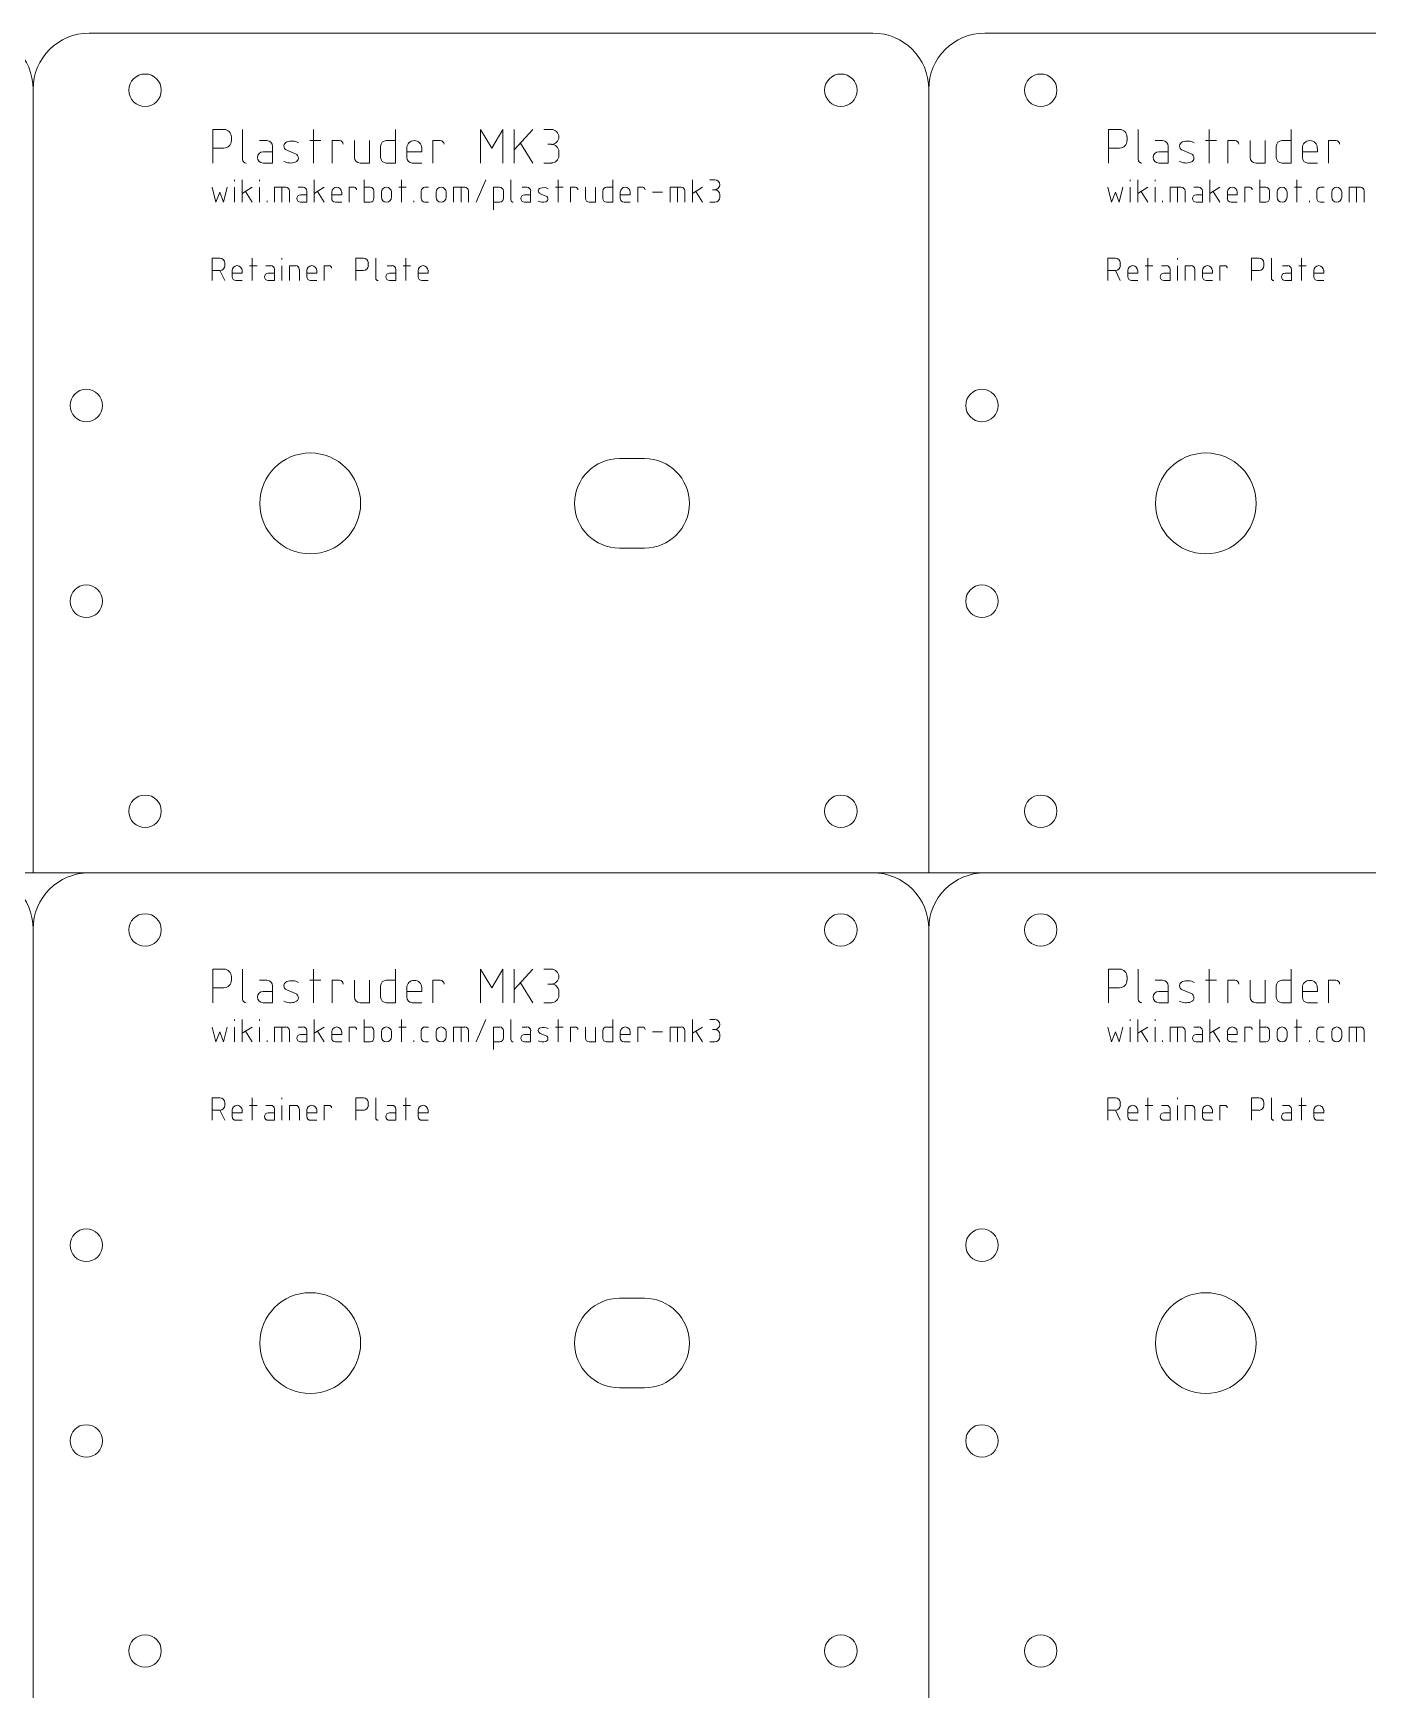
# Model space of a CAD drawing. Header units: millimetres. Extents: x 0 to 560, y 2 to 302.
# Drawn here: x 320 to 439.2, y 154.5 to 302.5 of the extents above; entities that cross this region are included whole.
import ezdxf

# ---------------------------------------------------------------- set-up
doc = ezdxf.new("R2010")
doc.units = ezdxf.units.MM
doc.layers.add('Retainer Plate', color=7, linetype='CONTINUOUS', lineweight=0, true_color=0x000000)
doc.layers.add('Retainer Plate Text', color=4, linetype='CONTINUOUS', lineweight=0, true_color=0x00ffff)

msp = doc.modelspace()

# ---------------------------------------------------------------- linework, layer by layer
at = {"layer": 'Retainer Plate'}
for p, q in [((325, 302.5), (395, 302.5)), ((405, 302.5), (475, 302.5)), ((320, 227.5), (320, 297.5)), ((400, 227.5), (400, 297.5)), ((372.37, 264.5), (374.62, 264.5)), ((374.62, 256.5), (372.37, 256.5)), ((320, 227.5), (240, 227.5)), ((400, 227.5), (320, 227.5)), ((480, 227.5), (400, 227.5)), ((320, 152.5), (320, 222.5)), ((400, 152.5), (400, 222.5)), ((372.37, 189.5), (374.62, 189.5)), ((374.62, 181.5), (372.37, 181.5))]:
    msp.add_line(p, q, dxfattribs=at)
for centre, radius in [((330, 297.4), 1.45), ((392.15, 297.4), 1.45), ((410, 297.4), 1.45), ((324.75, 269.24), 1.45), ((404.75, 269.24), 1.45), ((344.75, 260.5), 4.5), ((424.75, 260.5), 4.5), ((324.75, 251.76), 1.45), ((404.75, 251.76), 1.45), ((330, 233), 1.45), ((392.15, 233), 1.45), ((410, 233), 1.45), ((330, 222.4), 1.45), ((392.15, 222.4), 1.45), ((410, 222.4), 1.45), ((324.75, 194.24), 1.45), ((404.75, 194.24), 1.45), ((344.75, 185.5), 4.5), ((424.75, 185.5), 4.5), ((324.75, 176.76), 1.45), ((404.75, 176.76), 1.45), ((330, 158), 1.45), ((392.15, 158), 1.45), ((410, 158), 1.45)]:
    msp.add_circle(centre, radius, dxfattribs=at)
for centre, radius, start, end in [((315, 297.5), 5, 0, 90), ((325, 297.5), 5, 90, 180), ((395, 297.5), 5, 0, 90), ((405, 297.5), 5, 90, 180), ((372.37, 260.5), 4, 90, 270), ((374.62, 260.5), 4, 270, 90), ((315, 222.5), 5, 0, 90), ((325, 222.5), 5, 90, 180), ((395, 222.5), 5, 0, 90), ((405, 222.5), 5, 90, 180), ((372.37, 185.5), 4, 90, 270), ((374.62, 185.5), 4, 270, 90)]:
    msp.add_arc(centre, radius, start, end, dxfattribs=at)
at = {"layer": 'Retainer Plate Text'}
for p, q in [((336.04, 290.9), (336.04, 293.9)), ((336.04, 293.9), (337.04, 293.9)), ((337.71, 293.23), (337.71, 292.9)), ((338.71, 293.9), (338.71, 291.23)), ((345.04, 293.9), (345.04, 290.9)), ((352.37, 293.9), (352.37, 290.9)), ((359.96, 290.9), (359.96, 293.9)), ((359.96, 293.9), (360.96, 292.23)), ((360.96, 292.23), (361.96, 293.9)), ((361.96, 293.9), (361.96, 290.9)), ((362.96, 293.9), (362.96, 290.9)), ((362.96, 292.07), (364.62, 293.9)), ((365.62, 293.9), (366.29, 293.9)), ((416.04, 290.9), (416.04, 293.9)), ((416.04, 293.9), (417.04, 293.9)), ((417.71, 293.23), (417.71, 292.9)), ((418.71, 293.9), (418.71, 291.23)), ((425.04, 293.9), (425.04, 290.9)), ((432.37, 293.9), (432.37, 290.9)), ((337.04, 292.23), (336.04, 292.23)), ((340.21, 292.9), (340.88, 292.9)), ((340.54, 291.9), (341.38, 291.9)), ((341.38, 292.4), (341.38, 290.9)), ((342.65, 292.04), (343.44, 291.72)), ((344.71, 292.9), (345.71, 292.9)), ((346.71, 290.9), (346.71, 292.9)), ((346.71, 292.9), (347.37, 292.9)), ((348.71, 292.9), (348.71, 291.4)), ((350.04, 290.9), (350.04, 292.9)), ((351.04, 291.4), (351.04, 292.4)), ((351.54, 292.9), (352.37, 292.9)), ((353.37, 292.23), (353.37, 291.4)), ((353.37, 291.9), (354.71, 291.9)), ((354.71, 291.9), (354.71, 292.23)), ((355.71, 290.9), (355.71, 292.9)), ((355.71, 292.9), (356.37, 292.9)), ((363.52, 292.68), (364.62, 290.9)), ((366.29, 292.57), (365.96, 292.57)), ((366.96, 291.9), (366.96, 291.57)), ((417.04, 292.23), (416.04, 292.23)), ((420.21, 292.9), (420.88, 292.9)), ((420.54, 291.9), (421.38, 291.9)), ((421.38, 292.4), (421.38, 290.9)), ((422.65, 292.04), (423.44, 291.72)), ((424.71, 292.9), (425.71, 292.9)), ((426.71, 290.9), (426.71, 292.9)), ((426.71, 292.9), (427.37, 292.9)), ((428.71, 292.9), (428.71, 291.4)), ((430.04, 290.9), (430.04, 292.9)), ((431.04, 291.4), (431.04, 292.4)), ((431.54, 292.9), (432.37, 292.9)), ((433.37, 292.23), (433.37, 291.4)), ((433.37, 291.9), (434.71, 291.9)), ((434.71, 291.9), (434.71, 292.23)), ((435.71, 290.9), (435.71, 292.9)), ((435.71, 292.9), (436.37, 292.9)), ((341.38, 290.9), (340.54, 290.9)), ((349.21, 290.9), (350.04, 290.9)), ((352.37, 290.9), (351.54, 290.9)), ((353.87, 290.9), (354.71, 290.9)), ((366.29, 290.9), (365.62, 290.9)), ((421.38, 290.9), (420.54, 290.9)), ((429.21, 290.9), (430.04, 290.9)), ((432.37, 290.9), (431.54, 290.9)), ((433.87, 290.9), (434.71, 290.9)), ((336, 288.73), (336.33, 287.4)), ((337, 287.4), (337.33, 288.73)), ((338, 289.29), (338, 289.4)), ((338, 287.4), (338, 288.73)), ((338.67, 289.4), (338.67, 287.4)), ((338.67, 288.18), (339.56, 288.73)), ((340.22, 289.29), (340.22, 289.4)), ((340.22, 287.4), (340.22, 288.73)), ((341.56, 287.4), (341.56, 288.73)), ((341.56, 288.73), (342.56, 288.73)), ((342.22, 288.73), (342.22, 287.4)), ((343.67, 288.73), (344.11, 288.73)), ((345.11, 289.4), (345.11, 287.4)), ((345.11, 288.18), (346, 288.73)), ((348.22, 287.4), (348.22, 288.73)), ((348.22, 288.73), (348.67, 288.73)), ((349.56, 289.4), (349.56, 287.4)), ((350.11, 288.73), (349.56, 288.73)), ((352.67, 288.73), (353.33, 288.73)), ((352.89, 289.4), (352.89, 287.4)), ((355.33, 288.73), (355, 288.73)), ((357.56, 287.4), (357.56, 288.73)), ((357.56, 288.73), (358.56, 288.73)), ((358.22, 288.73), (358.22, 287.4)), ((360.44, 289.4), (359.56, 287.4)), ((361.67, 288.73), (361.11, 288.73)), ((361.11, 288.73), (361.11, 286.73)), ((362.67, 289.4), (362.67, 287.62)), ((363.67, 288.73), (364.11, 288.73)), ((366.67, 288.73), (367.33, 288.73)), ((366.89, 289.4), (366.89, 287.4)), ((368, 287.4), (368, 288.73)), ((368, 288.73), (368.44, 288.73)), ((369.33, 288.73), (369.33, 287.73)), ((370.22, 287.4), (370.22, 288.73)), ((371.22, 288.73), (371.78, 288.73)), ((371.78, 289.4), (371.78, 287.4)), ((374, 287.4), (374, 288.73)), ((374, 288.73), (374.44, 288.73)), ((376.89, 287.4), (376.89, 288.73)), ((376.89, 288.73), (377.89, 288.73)), ((377.56, 288.73), (377.56, 287.4)), ((378.89, 289.4), (378.89, 287.4)), ((378.89, 288.18), (379.78, 288.73)), ((380.44, 289.4), (380.89, 289.4)), ((416, 288.73), (416.33, 287.4)), ((417, 287.4), (417.33, 288.73)), ((418, 289.29), (418, 289.4)), ((418, 287.4), (418, 288.73)), ((418.67, 289.4), (418.67, 287.4)), ((418.67, 288.18), (419.56, 288.73)), ((420.22, 289.29), (420.22, 289.4)), ((420.22, 287.4), (420.22, 288.73)), ((421.56, 287.4), (421.56, 288.73)), ((421.56, 288.73), (422.56, 288.73)), ((422.22, 288.73), (422.22, 287.4)), ((423.67, 288.73), (424.11, 288.73)), ((425.11, 289.4), (425.11, 287.4)), ((425.11, 288.18), (426, 288.73)), ((428.22, 287.4), (428.22, 288.73)), ((428.22, 288.73), (428.67, 288.73)), ((429.56, 289.4), (429.56, 287.4)), ((430.11, 288.73), (429.56, 288.73)), ((432.67, 288.73), (433.33, 288.73)), ((432.89, 289.4), (432.89, 287.4)), ((435.33, 288.73), (435, 288.73)), ((437.56, 287.4), (437.56, 288.73)), ((437.56, 288.73), (438.56, 288.73)), ((438.22, 288.73), (438.22, 287.4)), ((336.33, 287.4), (336.67, 288.29)), ((336.67, 288.29), (337, 287.4)), ((338.96, 288.36), (339.56, 287.4)), ((340.89, 287.4), (340.89, 287.51)), ((342.89, 288.4), (342.89, 287.4)), ((343.89, 288.07), (344.44, 288.07)), ((344.44, 287.4), (343.89, 287.4)), ((344.44, 288.4), (344.44, 287.4)), ((345.4, 288.36), (346, 287.4)), ((346.67, 288.29), (346.67, 287.73)), ((346.67, 288.07), (347.56, 288.07)), ((347, 287.4), (347.56, 287.4)), ((347.56, 288.07), (347.56, 288.29)), ((349.56, 287.4), (350.11, 287.4)), ((350.44, 287.73), (350.44, 288.4)), ((351.11, 288.29), (351.11, 287.84)), ((352, 287.84), (352, 288.29)), ((354, 287.4), (354, 287.51)), ((354.67, 288.4), (354.67, 287.73)), ((355, 287.4), (355.33, 287.4)), ((356, 288.29), (356, 287.84)), ((356.89, 287.84), (356.89, 288.29)), ((358.89, 288.4), (358.89, 287.4)), ((361.11, 287.4), (361.67, 287.4)), ((362, 287.73), (362, 288.4)), ((363.89, 288.07), (364.44, 288.07)), ((364.44, 287.4), (363.89, 287.4)), ((364.44, 288.4), (364.44, 287.4)), ((365.29, 288.16), (365.82, 287.95)), ((369.67, 287.4), (370.22, 287.4)), ((370.89, 287.73), (370.89, 288.4)), ((371.78, 287.4), (371.22, 287.4)), ((372.44, 288.29), (372.44, 287.73)), ((372.44, 288.07), (373.33, 288.07)), ((372.78, 287.4), (373.33, 287.4)), ((373.33, 288.07), (373.33, 288.29)), ((375.33, 288.29), (376.22, 288.29)), ((378.22, 288.4), (378.22, 287.4)), ((379.18, 288.36), (379.78, 287.4)), ((380.89, 287.4), (380.44, 287.4)), ((380.89, 288.51), (380.67, 288.51)), ((381.33, 288.07), (381.33, 287.84)), ((416.33, 287.4), (416.67, 288.29)), ((416.67, 288.29), (417, 287.4)), ((418.96, 288.36), (419.56, 287.4)), ((420.89, 287.4), (420.89, 287.51)), ((422.89, 288.4), (422.89, 287.4)), ((423.89, 288.07), (424.44, 288.07)), ((424.44, 287.4), (423.89, 287.4)), ((424.44, 288.4), (424.44, 287.4)), ((425.4, 288.36), (426, 287.4)), ((426.67, 288.29), (426.67, 287.73)), ((426.67, 288.07), (427.56, 288.07)), ((427, 287.4), (427.56, 287.4)), ((427.56, 288.07), (427.56, 288.29)), ((429.56, 287.4), (430.11, 287.4)), ((430.44, 287.73), (430.44, 288.4)), ((431.11, 288.29), (431.11, 287.84)), ((432, 287.84), (432, 288.29)), ((434, 287.4), (434, 287.51)), ((434.67, 288.4), (434.67, 287.73)), ((435, 287.4), (435.33, 287.4)), ((436, 288.29), (436, 287.84)), ((436.89, 287.84), (436.89, 288.29)), ((438.89, 288.4), (438.89, 287.4)), ((336, 280.4), (336, 282.4)), ((336, 282.4), (336.67, 282.4)), ((336.67, 281.29), (336, 281.29)), ((336.67, 281.29), (337.11, 280.4)), ((337.11, 281.96), (337.11, 281.73)), ((337.78, 281.29), (337.78, 280.73)), ((338.67, 281.07), (338.67, 281.29)), ((339.33, 281.73), (340, 281.73)), ((339.56, 282.4), (339.56, 280.4)), ((340.78, 281.73), (341.22, 281.73)), ((341.56, 281.4), (341.56, 280.4)), ((342.22, 282.29), (342.22, 282.4)), ((342.22, 280.4), (342.22, 281.73)), ((342.89, 280.4), (342.89, 281.73)), ((342.89, 281.73), (343.44, 281.73)), ((343.78, 281.4), (343.78, 280.4)), ((344.44, 281.29), (344.44, 280.73)), ((345.33, 281.07), (345.33, 281.29)), ((346, 280.4), (346, 281.73)), ((346, 281.73), (346.44, 281.73)), ((348.83, 280.4), (348.83, 282.4)), ((348.83, 282.4), (349.5, 282.4)), ((349.5, 281.29), (348.83, 281.29)), ((349.94, 281.96), (349.94, 281.73)), ((350.61, 282.4), (350.61, 280.62)), ((351.61, 281.73), (352.06, 281.73)), ((352.39, 281.4), (352.39, 280.4)), ((353.06, 281.73), (353.72, 281.73)), ((353.28, 282.4), (353.28, 280.4)), ((354.39, 281.29), (354.39, 280.73)), ((355.28, 281.07), (355.28, 281.29)), ((416, 280.4), (416, 282.4)), ((416, 282.4), (416.67, 282.4)), ((416.67, 281.29), (416, 281.29)), ((416.67, 281.29), (417.11, 280.4)), ((417.11, 281.96), (417.11, 281.73)), ((417.78, 281.29), (417.78, 280.73)), ((418.67, 281.07), (418.67, 281.29)), ((419.33, 281.73), (420, 281.73)), ((419.56, 282.4), (419.56, 280.4)), ((420.78, 281.73), (421.22, 281.73)), ((421.56, 281.4), (421.56, 280.4)), ((422.22, 282.29), (422.22, 282.4)), ((422.22, 280.4), (422.22, 281.73)), ((422.89, 280.4), (422.89, 281.73)), ((422.89, 281.73), (423.44, 281.73)), ((423.78, 281.4), (423.78, 280.4)), ((424.44, 281.29), (424.44, 280.73)), ((425.33, 281.07), (425.33, 281.29)), ((426, 280.4), (426, 281.73)), ((426, 281.73), (426.44, 281.73)), ((428.83, 280.4), (428.83, 282.4)), ((428.83, 282.4), (429.5, 282.4)), ((429.5, 281.29), (428.83, 281.29)), ((429.94, 281.96), (429.94, 281.73)), ((430.61, 282.4), (430.61, 280.62)), ((431.61, 281.73), (432.06, 281.73)), ((432.39, 281.4), (432.39, 280.4)), ((433.06, 281.73), (433.72, 281.73)), ((433.28, 282.4), (433.28, 280.4)), ((434.39, 281.29), (434.39, 280.73)), ((435.28, 281.07), (435.28, 281.29)), ((337.78, 281.07), (338.67, 281.07)), ((338.11, 280.4), (338.67, 280.4)), ((341, 281.07), (341.56, 281.07)), ((341.56, 280.4), (341, 280.4)), ((344.44, 281.07), (345.33, 281.07)), ((344.78, 280.4), (345.33, 280.4)), ((351.83, 281.07), (352.39, 281.07)), ((352.39, 280.4), (351.83, 280.4)), ((354.39, 281.07), (355.28, 281.07)), ((354.72, 280.4), (355.28, 280.4)), ((417.78, 281.07), (418.67, 281.07)), ((418.11, 280.4), (418.67, 280.4)), ((421, 281.07), (421.56, 281.07)), ((421.56, 280.4), (421, 280.4)), ((424.44, 281.07), (425.33, 281.07)), ((424.78, 280.4), (425.33, 280.4)), ((431.83, 281.07), (432.39, 281.07)), ((432.39, 280.4), (431.83, 280.4)), ((434.39, 281.07), (435.28, 281.07)), ((434.72, 280.4), (435.28, 280.4)), ((336.04, 215.9), (336.04, 218.9)), ((336.04, 218.9), (337.04, 218.9)), ((337.71, 218.23), (337.71, 217.9)), ((338.71, 218.9), (338.71, 216.23)), ((340.21, 217.9), (340.88, 217.9)), ((344.71, 217.9), (345.71, 217.9)), ((345.04, 218.9), (345.04, 215.9)), ((346.71, 215.9), (346.71, 217.9)), ((346.71, 217.9), (347.37, 217.9)), ((348.71, 217.9), (348.71, 216.4)), ((350.04, 215.9), (350.04, 217.9)), ((351.54, 217.9), (352.37, 217.9)), ((352.37, 218.9), (352.37, 215.9)), ((355.71, 215.9), (355.71, 217.9)), ((355.71, 217.9), (356.37, 217.9)), ((359.96, 215.9), (359.96, 218.9)), ((359.96, 218.9), (360.96, 217.23)), ((360.96, 217.23), (361.96, 218.9)), ((361.96, 218.9), (361.96, 215.9)), ((362.96, 218.9), (362.96, 215.9)), ((362.96, 217.07), (364.62, 218.9)), ((363.52, 217.68), (364.62, 215.9)), ((365.62, 218.9), (366.29, 218.9)), ((366.29, 217.57), (365.96, 217.57)), ((416.04, 215.9), (416.04, 218.9)), ((416.04, 218.9), (417.04, 218.9)), ((417.71, 218.23), (417.71, 217.9)), ((418.71, 218.9), (418.71, 216.23)), ((420.21, 217.9), (420.88, 217.9)), ((424.71, 217.9), (425.71, 217.9)), ((425.04, 218.9), (425.04, 215.9)), ((426.71, 215.9), (426.71, 217.9)), ((426.71, 217.9), (427.37, 217.9)), ((428.71, 217.9), (428.71, 216.4)), ((430.04, 215.9), (430.04, 217.9)), ((431.54, 217.9), (432.37, 217.9)), ((432.37, 218.9), (432.37, 215.9)), ((435.71, 215.9), (435.71, 217.9)), ((435.71, 217.9), (436.37, 217.9)), ((337.04, 217.23), (336.04, 217.23)), ((340.54, 216.9), (341.38, 216.9)), ((341.38, 217.4), (341.38, 215.9)), ((342.65, 217.04), (343.44, 216.72)), ((351.04, 216.4), (351.04, 217.4)), ((353.37, 217.23), (353.37, 216.4)), ((353.37, 216.9), (354.71, 216.9)), ((354.71, 216.9), (354.71, 217.23)), ((366.96, 216.9), (366.96, 216.57)), ((417.04, 217.23), (416.04, 217.23)), ((420.54, 216.9), (421.38, 216.9)), ((421.38, 217.4), (421.38, 215.9)), ((422.65, 217.04), (423.44, 216.72)), ((431.04, 216.4), (431.04, 217.4)), ((433.37, 217.23), (433.37, 216.4)), ((433.37, 216.9), (434.71, 216.9)), ((434.71, 216.9), (434.71, 217.23)), ((341.38, 215.9), (340.54, 215.9)), ((349.21, 215.9), (350.04, 215.9)), ((352.37, 215.9), (351.54, 215.9)), ((353.87, 215.9), (354.71, 215.9)), ((366.29, 215.9), (365.62, 215.9)), ((421.38, 215.9), (420.54, 215.9)), ((429.21, 215.9), (430.04, 215.9)), ((432.37, 215.9), (431.54, 215.9)), ((433.87, 215.9), (434.71, 215.9)), ((336, 213.73), (336.33, 212.4)), ((336.33, 212.4), (336.67, 213.29)), ((336.67, 213.29), (337, 212.4)), ((337, 212.4), (337.33, 213.73)), ((338, 214.29), (338, 214.4)), ((338, 212.4), (338, 213.73)), ((338.67, 214.4), (338.67, 212.4)), ((338.67, 213.18), (339.56, 213.73)), ((338.96, 213.36), (339.56, 212.4)), ((340.22, 214.29), (340.22, 214.4)), ((340.22, 212.4), (340.22, 213.73)), ((341.56, 212.4), (341.56, 213.73)), ((341.56, 213.73), (342.56, 213.73)), ((342.22, 213.73), (342.22, 212.4)), ((342.89, 213.4), (342.89, 212.4)), ((343.67, 213.73), (344.11, 213.73)), ((344.44, 213.4), (344.44, 212.4)), ((345.11, 214.4), (345.11, 212.4)), ((345.11, 213.18), (346, 213.73)), ((345.4, 213.36), (346, 212.4)), ((346.67, 213.29), (346.67, 212.73)), ((347.56, 213.07), (347.56, 213.29)), ((348.22, 212.4), (348.22, 213.73)), ((348.22, 213.73), (348.67, 213.73)), ((349.56, 214.4), (349.56, 212.4)), ((350.11, 213.73), (349.56, 213.73)), ((350.44, 212.73), (350.44, 213.4)), ((351.11, 213.29), (351.11, 212.84)), ((352, 212.84), (352, 213.29)), ((352.67, 213.73), (353.33, 213.73)), ((352.89, 214.4), (352.89, 212.4)), ((354.67, 213.4), (354.67, 212.73)), ((355.33, 213.73), (355, 213.73)), ((356, 213.29), (356, 212.84)), ((356.89, 212.84), (356.89, 213.29)), ((357.56, 212.4), (357.56, 213.73)), ((357.56, 213.73), (358.56, 213.73)), ((358.22, 213.73), (358.22, 212.4)), ((358.89, 213.4), (358.89, 212.4)), ((360.44, 214.4), (359.56, 212.4)), ((361.67, 213.73), (361.11, 213.73)), ((361.11, 213.73), (361.11, 211.73)), ((362, 212.73), (362, 213.4)), ((362.67, 214.4), (362.67, 212.62)), ((363.67, 213.73), (364.11, 213.73)), ((364.44, 213.4), (364.44, 212.4)), ((365.29, 213.16), (365.82, 212.95)), ((366.67, 213.73), (367.33, 213.73)), ((366.89, 214.4), (366.89, 212.4)), ((368, 212.4), (368, 213.73)), ((368, 213.73), (368.44, 213.73)), ((369.33, 213.73), (369.33, 212.73)), ((370.22, 212.4), (370.22, 213.73)), ((370.89, 212.73), (370.89, 213.4)), ((371.22, 213.73), (371.78, 213.73)), ((371.78, 214.4), (371.78, 212.4)), ((372.44, 213.29), (372.44, 212.73)), ((373.33, 213.07), (373.33, 213.29)), ((374, 212.4), (374, 213.73)), ((374, 213.73), (374.44, 213.73)), ((375.33, 213.29), (376.22, 213.29)), ((376.89, 212.4), (376.89, 213.73)), ((376.89, 213.73), (377.89, 213.73)), ((377.56, 213.73), (377.56, 212.4)), ((378.22, 213.4), (378.22, 212.4)), ((378.89, 214.4), (378.89, 212.4)), ((378.89, 213.18), (379.78, 213.73)), ((379.18, 213.36), (379.78, 212.4)), ((380.44, 214.4), (380.89, 214.4)), ((380.89, 213.51), (380.67, 213.51)), ((416, 213.73), (416.33, 212.4)), ((416.33, 212.4), (416.67, 213.29)), ((416.67, 213.29), (417, 212.4)), ((417, 212.4), (417.33, 213.73)), ((418, 214.29), (418, 214.4)), ((418, 212.4), (418, 213.73)), ((418.67, 214.4), (418.67, 212.4)), ((418.67, 213.18), (419.56, 213.73)), ((418.96, 213.36), (419.56, 212.4)), ((420.22, 214.29), (420.22, 214.4)), ((420.22, 212.4), (420.22, 213.73)), ((421.56, 212.4), (421.56, 213.73)), ((421.56, 213.73), (422.56, 213.73)), ((422.22, 213.73), (422.22, 212.4)), ((422.89, 213.4), (422.89, 212.4)), ((423.67, 213.73), (424.11, 213.73)), ((424.44, 213.4), (424.44, 212.4)), ((425.11, 214.4), (425.11, 212.4)), ((425.11, 213.18), (426, 213.73)), ((425.4, 213.36), (426, 212.4)), ((426.67, 213.29), (426.67, 212.73)), ((427.56, 213.07), (427.56, 213.29)), ((428.22, 212.4), (428.22, 213.73)), ((428.22, 213.73), (428.67, 213.73)), ((429.56, 214.4), (429.56, 212.4)), ((430.11, 213.73), (429.56, 213.73)), ((430.44, 212.73), (430.44, 213.4)), ((431.11, 213.29), (431.11, 212.84)), ((432, 212.84), (432, 213.29)), ((432.67, 213.73), (433.33, 213.73)), ((432.89, 214.4), (432.89, 212.4)), ((434.67, 213.4), (434.67, 212.73)), ((435.33, 213.73), (435, 213.73)), ((436, 213.29), (436, 212.84)), ((436.89, 212.84), (436.89, 213.29)), ((437.56, 212.4), (437.56, 213.73)), ((437.56, 213.73), (438.56, 213.73)), ((438.22, 213.73), (438.22, 212.4)), ((438.89, 213.4), (438.89, 212.4)), ((340.89, 212.4), (340.89, 212.51)), ((343.89, 213.07), (344.44, 213.07)), ((344.44, 212.4), (343.89, 212.4)), ((346.67, 213.07), (347.56, 213.07)), ((347, 212.4), (347.56, 212.4)), ((349.56, 212.4), (350.11, 212.4)), ((354, 212.4), (354, 212.51)), ((355, 212.4), (355.33, 212.4)), ((361.11, 212.4), (361.67, 212.4)), ((363.89, 213.07), (364.44, 213.07)), ((364.44, 212.4), (363.89, 212.4)), ((369.67, 212.4), (370.22, 212.4)), ((371.78, 212.4), (371.22, 212.4)), ((372.44, 213.07), (373.33, 213.07)), ((372.78, 212.4), (373.33, 212.4)), ((380.89, 212.4), (380.44, 212.4)), ((381.33, 213.07), (381.33, 212.84)), ((420.89, 212.4), (420.89, 212.51)), ((423.89, 213.07), (424.44, 213.07)), ((424.44, 212.4), (423.89, 212.4)), ((426.67, 213.07), (427.56, 213.07)), ((427, 212.4), (427.56, 212.4)), ((429.56, 212.4), (430.11, 212.4)), ((434, 212.4), (434, 212.51)), ((435, 212.4), (435.33, 212.4)), ((336, 205.4), (336, 207.4)), ((336, 207.4), (336.67, 207.4)), ((339.56, 207.4), (339.56, 205.4)), ((342.22, 207.29), (342.22, 207.4)), ((348.83, 205.4), (348.83, 207.4)), ((348.83, 207.4), (349.5, 207.4)), ((350.61, 207.4), (350.61, 205.62)), ((353.28, 207.4), (353.28, 205.4)), ((416, 205.4), (416, 207.4)), ((416, 207.4), (416.67, 207.4)), ((419.56, 207.4), (419.56, 205.4)), ((422.22, 207.29), (422.22, 207.4)), ((428.83, 205.4), (428.83, 207.4)), ((428.83, 207.4), (429.5, 207.4)), ((430.61, 207.4), (430.61, 205.62)), ((433.28, 207.4), (433.28, 205.4)), ((336.67, 206.29), (336, 206.29)), ((336.67, 206.29), (337.11, 205.4)), ((337.11, 206.96), (337.11, 206.73)), ((337.78, 206.29), (337.78, 205.73)), ((337.78, 206.07), (338.67, 206.07)), ((338.67, 206.07), (338.67, 206.29)), ((339.33, 206.73), (340, 206.73)), ((340.78, 206.73), (341.22, 206.73)), ((341, 206.07), (341.56, 206.07)), ((341.56, 206.4), (341.56, 205.4)), ((342.22, 205.4), (342.22, 206.73)), ((342.89, 205.4), (342.89, 206.73)), ((342.89, 206.73), (343.44, 206.73)), ((343.78, 206.4), (343.78, 205.4)), ((344.44, 206.29), (344.44, 205.73)), ((344.44, 206.07), (345.33, 206.07)), ((345.33, 206.07), (345.33, 206.29)), ((346, 205.4), (346, 206.73)), ((346, 206.73), (346.44, 206.73)), ((349.5, 206.29), (348.83, 206.29)), ((349.94, 206.96), (349.94, 206.73)), ((351.61, 206.73), (352.06, 206.73)), ((351.83, 206.07), (352.39, 206.07)), ((352.39, 206.4), (352.39, 205.4)), ((353.06, 206.73), (353.72, 206.73)), ((354.39, 206.29), (354.39, 205.73)), ((354.39, 206.07), (355.28, 206.07)), ((355.28, 206.07), (355.28, 206.29)), ((416.67, 206.29), (416, 206.29)), ((416.67, 206.29), (417.11, 205.4)), ((417.11, 206.96), (417.11, 206.73)), ((417.78, 206.29), (417.78, 205.73)), ((417.78, 206.07), (418.67, 206.07)), ((418.67, 206.07), (418.67, 206.29)), ((419.33, 206.73), (420, 206.73)), ((420.78, 206.73), (421.22, 206.73)), ((421, 206.07), (421.56, 206.07)), ((421.56, 206.4), (421.56, 205.4)), ((422.22, 205.4), (422.22, 206.73)), ((422.89, 205.4), (422.89, 206.73)), ((422.89, 206.73), (423.44, 206.73)), ((423.78, 206.4), (423.78, 205.4)), ((424.44, 206.29), (424.44, 205.73)), ((424.44, 206.07), (425.33, 206.07)), ((425.33, 206.07), (425.33, 206.29)), ((426, 205.4), (426, 206.73)), ((426, 206.73), (426.44, 206.73)), ((429.5, 206.29), (428.83, 206.29)), ((429.94, 206.96), (429.94, 206.73)), ((431.61, 206.73), (432.06, 206.73)), ((431.83, 206.07), (432.39, 206.07)), ((432.39, 206.4), (432.39, 205.4)), ((433.06, 206.73), (433.72, 206.73)), ((434.39, 206.29), (434.39, 205.73)), ((434.39, 206.07), (435.28, 206.07)), ((435.28, 206.07), (435.28, 206.29)), ((338.11, 205.4), (338.67, 205.4)), ((341.56, 205.4), (341, 205.4)), ((344.78, 205.4), (345.33, 205.4)), ((352.39, 205.4), (351.83, 205.4)), ((354.72, 205.4), (355.28, 205.4)), ((418.11, 205.4), (418.67, 205.4)), ((421.56, 205.4), (421, 205.4)), ((424.78, 205.4), (425.33, 205.4)), ((432.39, 205.4), (431.83, 205.4)), ((434.72, 205.4), (435.28, 205.4))]:
    msp.add_line(p, q, dxfattribs=at)
for centre, radius, start, end in [((337.04, 293.23), 0.667, 0, 90), ((366.29, 293.23), 0.667, 270, 90), ((417.04, 293.23), 0.667, 0, 90), ((337.04, 292.9), 0.667, 270, 0), ((340.54, 291.4), 0.5, 90, 270), ((340.88, 292.4), 0.5, 0, 90), ((342.8, 292.41), 0.4, 108.3, 247.8), ((343.1, 291.51), 1.35, 63.1, 108.3), ((343.29, 291.35), 0.4, 288.3, 67.79), ((347.37, 292.57), 0.333, 0, 90), ((351.54, 292.4), 0.5, 90, 180), ((354.04, 292.23), 0.667, 0, 180), ((356.37, 292.57), 0.333, 0, 90), ((366.29, 291.9), 0.667, 0, 90), ((366.29, 291.57), 0.667, 270, 0), ((417.04, 292.9), 0.667, 270, 0), ((420.54, 291.4), 0.5, 90, 270), ((420.88, 292.4), 0.5, 0, 90), ((422.8, 292.41), 0.4, 108.3, 247.8), ((423.1, 291.51), 1.35, 63.1, 108.3), ((423.29, 291.35), 0.4, 288.3, 67.79), ((427.37, 292.57), 0.333, 0, 90), ((431.54, 292.4), 0.5, 90, 180), ((434.04, 292.23), 0.667, 0, 180), ((436.37, 292.57), 0.333, 0, 90), ((339.04, 291.23), 0.333, 180, 270), ((342.99, 292.25), 1.35, 243.1, 288.3), ((349.21, 291.4), 0.5, 180, 270), ((351.54, 291.4), 0.5, 180, 270), ((353.87, 291.4), 0.5, 180, 270), ((419.04, 291.23), 0.333, 180, 270), ((422.99, 292.25), 1.35, 243.1, 288.3), ((429.21, 291.4), 0.5, 180, 270), ((431.54, 291.4), 0.5, 180, 270), ((433.87, 291.4), 0.5, 180, 270), ((342.56, 288.4), 0.333, 0, 90), ((344.11, 288.4), 0.333, 0, 90), ((347.11, 288.29), 0.444, 0, 180), ((348.67, 288.51), 0.222, 0, 90), ((350.11, 288.4), 0.333, 0, 90), ((351.56, 288.29), 0.444, 0, 180), ((355, 288.4), 0.333, 90, 180), ((356.44, 288.29), 0.444, 0, 180), ((358.56, 288.4), 0.333, 0, 90), ((361.67, 288.4), 0.333, 0, 90), ((364.11, 288.4), 0.333, 0, 90), ((365.39, 288.41), 0.267, 108.3, 247.8), ((365.59, 287.8), 0.902, 63.1, 108.3), ((368.44, 288.51), 0.222, 0, 90), ((371.22, 288.4), 0.333, 90, 180), ((372.89, 288.29), 0.444, 0, 180), ((374.44, 288.51), 0.222, 0, 90), ((377.89, 288.4), 0.333, 0, 90), ((380.89, 288.96), 0.444, 270, 90), ((422.56, 288.4), 0.333, 0, 90), ((424.11, 288.4), 0.333, 0, 90), ((427.11, 288.29), 0.444, 0, 180), ((428.67, 288.51), 0.222, 0, 90), ((430.11, 288.4), 0.333, 0, 90), ((431.56, 288.29), 0.444, 0, 180), ((435, 288.4), 0.333, 90, 180), ((436.44, 288.29), 0.444, 0, 180), ((438.56, 288.4), 0.333, 0, 90), ((343.89, 287.73), 0.333, 90, 270), ((347, 287.73), 0.333, 180, 270), ((350.11, 287.73), 0.333, 270, 0), ((351.56, 287.84), 0.444, 180, 0), ((355, 287.73), 0.333, 180, 270), ((356.44, 287.84), 0.444, 180, 0), ((361.67, 287.73), 0.333, 270, 0), ((362.89, 287.62), 0.222, 180, 270), ((363.89, 287.73), 0.333, 90, 270), ((365.52, 288.3), 0.902, 243.1, 288.3), ((365.72, 287.7), 0.267, 288.3, 67.79), ((369.67, 287.73), 0.333, 180, 270), ((371.22, 287.73), 0.333, 180, 270), ((372.78, 287.73), 0.333, 180, 270), ((380.89, 288.07), 0.444, 0, 90), ((380.89, 287.84), 0.444, 270, 0), ((423.89, 287.73), 0.333, 90, 270), ((427, 287.73), 0.333, 180, 270), ((430.11, 287.73), 0.333, 270, 0), ((431.56, 287.84), 0.444, 180, 0), ((435, 287.73), 0.333, 180, 270), ((436.44, 287.84), 0.444, 180, 0), ((336.67, 281.96), 0.444, 0, 90), ((336.67, 281.73), 0.444, 270, 0), ((338.22, 281.29), 0.444, 0, 180), ((341.22, 281.4), 0.333, 0, 90), ((343.44, 281.4), 0.333, 0, 90), ((344.89, 281.29), 0.444, 0, 180), ((346.44, 281.51), 0.222, 0, 90), ((349.5, 281.96), 0.444, 0, 90), ((349.5, 281.73), 0.444, 270, 0), ((352.06, 281.4), 0.333, 0, 90), ((354.83, 281.29), 0.444, 0, 180), ((416.67, 281.96), 0.444, 0, 90), ((416.67, 281.73), 0.444, 270, 0), ((418.22, 281.29), 0.444, 0, 180), ((421.22, 281.4), 0.333, 0, 90), ((423.44, 281.4), 0.333, 0, 90), ((424.89, 281.29), 0.444, 0, 180), ((426.44, 281.51), 0.222, 0, 90), ((429.5, 281.96), 0.444, 0, 90), ((429.5, 281.73), 0.444, 270, 0), ((432.06, 281.4), 0.333, 0, 90), ((434.83, 281.29), 0.444, 0, 180), ((338.11, 280.73), 0.333, 180, 270), ((341, 280.73), 0.333, 90, 270), ((344.78, 280.73), 0.333, 180, 270), ((350.83, 280.62), 0.222, 180, 270), ((351.83, 280.73), 0.333, 90, 270), ((354.72, 280.73), 0.333, 180, 270), ((418.11, 280.73), 0.333, 180, 270), ((421, 280.73), 0.333, 90, 270), ((424.78, 280.73), 0.333, 180, 270), ((430.83, 280.62), 0.222, 180, 270), ((431.83, 280.73), 0.333, 90, 270), ((434.72, 280.73), 0.333, 180, 270), ((337.04, 218.23), 0.667, 0, 90), ((337.04, 217.9), 0.667, 270, 0), ((340.88, 217.4), 0.5, 0, 90), ((342.8, 217.41), 0.4, 108.3, 247.8), ((343.1, 216.51), 1.35, 63.1, 108.3), ((347.37, 217.57), 0.333, 0, 90), ((351.54, 217.4), 0.5, 90, 180), ((354.04, 217.23), 0.667, 0, 180), ((356.37, 217.57), 0.333, 0, 90), ((366.29, 218.23), 0.667, 270, 90), ((366.29, 216.9), 0.667, 0, 90), ((417.04, 218.23), 0.667, 0, 90), ((417.04, 217.9), 0.667, 270, 0), ((420.88, 217.4), 0.5, 0, 90), ((422.8, 217.41), 0.4, 108.3, 247.8), ((423.1, 216.51), 1.35, 63.1, 108.3), ((427.37, 217.57), 0.333, 0, 90), ((431.54, 217.4), 0.5, 90, 180), ((434.04, 217.23), 0.667, 0, 180), ((436.37, 217.57), 0.333, 0, 90), ((339.04, 216.23), 0.333, 180, 270), ((340.54, 216.4), 0.5, 90, 270), ((342.99, 217.25), 1.35, 243.1, 288.3), ((343.29, 216.35), 0.4, 288.3, 67.79), ((349.21, 216.4), 0.5, 180, 270), ((351.54, 216.4), 0.5, 180, 270), ((353.87, 216.4), 0.5, 180, 270), ((366.29, 216.57), 0.667, 270, 0), ((419.04, 216.23), 0.333, 180, 270), ((420.54, 216.4), 0.5, 90, 270), ((422.99, 217.25), 1.35, 243.1, 288.3), ((423.29, 216.35), 0.4, 288.3, 67.79), ((429.21, 216.4), 0.5, 180, 270), ((431.54, 216.4), 0.5, 180, 270), ((433.87, 216.4), 0.5, 180, 270), ((342.56, 213.4), 0.333, 0, 90), ((344.11, 213.4), 0.333, 0, 90), ((347.11, 213.29), 0.444, 0, 180), ((348.67, 213.51), 0.222, 0, 90), ((350.11, 213.4), 0.333, 0, 90), ((351.56, 213.29), 0.444, 0, 180), ((355, 213.4), 0.333, 90, 180), ((356.44, 213.29), 0.444, 0, 180), ((358.56, 213.4), 0.333, 0, 90), ((361.67, 213.4), 0.333, 0, 90), ((364.11, 213.4), 0.333, 0, 90), ((365.39, 213.41), 0.267, 108.3, 247.8), ((365.59, 212.8), 0.902, 63.1, 108.3), ((368.44, 213.51), 0.222, 0, 90), ((371.22, 213.4), 0.333, 90, 180), ((372.89, 213.29), 0.444, 0, 180), ((374.44, 213.51), 0.222, 0, 90), ((377.89, 213.4), 0.333, 0, 90), ((380.89, 213.96), 0.444, 270, 90), ((380.89, 213.07), 0.444, 0, 90), ((422.56, 213.4), 0.333, 0, 90), ((424.11, 213.4), 0.333, 0, 90), ((427.11, 213.29), 0.444, 0, 180), ((428.67, 213.51), 0.222, 0, 90), ((430.11, 213.4), 0.333, 0, 90), ((431.56, 213.29), 0.444, 0, 180), ((435, 213.4), 0.333, 90, 180), ((436.44, 213.29), 0.444, 0, 180), ((438.56, 213.4), 0.333, 0, 90), ((343.89, 212.73), 0.333, 90, 270), ((347, 212.73), 0.333, 180, 270), ((350.11, 212.73), 0.333, 270, 0), ((351.56, 212.84), 0.444, 180, 0), ((355, 212.73), 0.333, 180, 270), ((356.44, 212.84), 0.444, 180, 0), ((361.67, 212.73), 0.333, 270, 0), ((362.89, 212.62), 0.222, 180, 270), ((363.89, 212.73), 0.333, 90, 270), ((365.52, 213.3), 0.902, 243.1, 288.3), ((365.72, 212.7), 0.267, 288.3, 67.79), ((369.67, 212.73), 0.333, 180, 270), ((371.22, 212.73), 0.333, 180, 270), ((372.78, 212.73), 0.333, 180, 270), ((380.89, 212.84), 0.444, 270, 0), ((423.89, 212.73), 0.333, 90, 270), ((427, 212.73), 0.333, 180, 270), ((430.11, 212.73), 0.333, 270, 0), ((431.56, 212.84), 0.444, 180, 0), ((435, 212.73), 0.333, 180, 270), ((436.44, 212.84), 0.444, 180, 0), ((336.67, 206.96), 0.444, 0, 90), ((349.5, 206.96), 0.444, 0, 90), ((416.67, 206.96), 0.444, 0, 90), ((429.5, 206.96), 0.444, 0, 90), ((336.67, 206.73), 0.444, 270, 0), ((338.22, 206.29), 0.444, 0, 180), ((338.11, 205.73), 0.333, 180, 270), ((341, 205.73), 0.333, 90, 270), ((341.22, 206.4), 0.333, 0, 90), ((343.44, 206.4), 0.333, 0, 90), ((344.89, 206.29), 0.444, 0, 180), ((344.78, 205.73), 0.333, 180, 270), ((346.44, 206.51), 0.222, 0, 90), ((349.5, 206.73), 0.444, 270, 0), ((351.83, 205.73), 0.333, 90, 270), ((352.06, 206.4), 0.333, 0, 90), ((354.83, 206.29), 0.444, 0, 180), ((354.72, 205.73), 0.333, 180, 270), ((416.67, 206.73), 0.444, 270, 0), ((418.22, 206.29), 0.444, 0, 180), ((418.11, 205.73), 0.333, 180, 270), ((421, 205.73), 0.333, 90, 270), ((421.22, 206.4), 0.333, 0, 90), ((423.44, 206.4), 0.333, 0, 90), ((424.89, 206.29), 0.444, 0, 180), ((424.78, 205.73), 0.333, 180, 270), ((426.44, 206.51), 0.222, 0, 90), ((429.5, 206.73), 0.444, 270, 0), ((431.83, 205.73), 0.333, 90, 270), ((432.06, 206.4), 0.333, 0, 90), ((434.83, 206.29), 0.444, 0, 180), ((434.72, 205.73), 0.333, 180, 270), ((350.83, 205.62), 0.222, 180, 270), ((430.83, 205.62), 0.222, 180, 270)]:
    msp.add_arc(centre, radius, start, end, dxfattribs=at)

doc.saveas('drawing.dxf')
